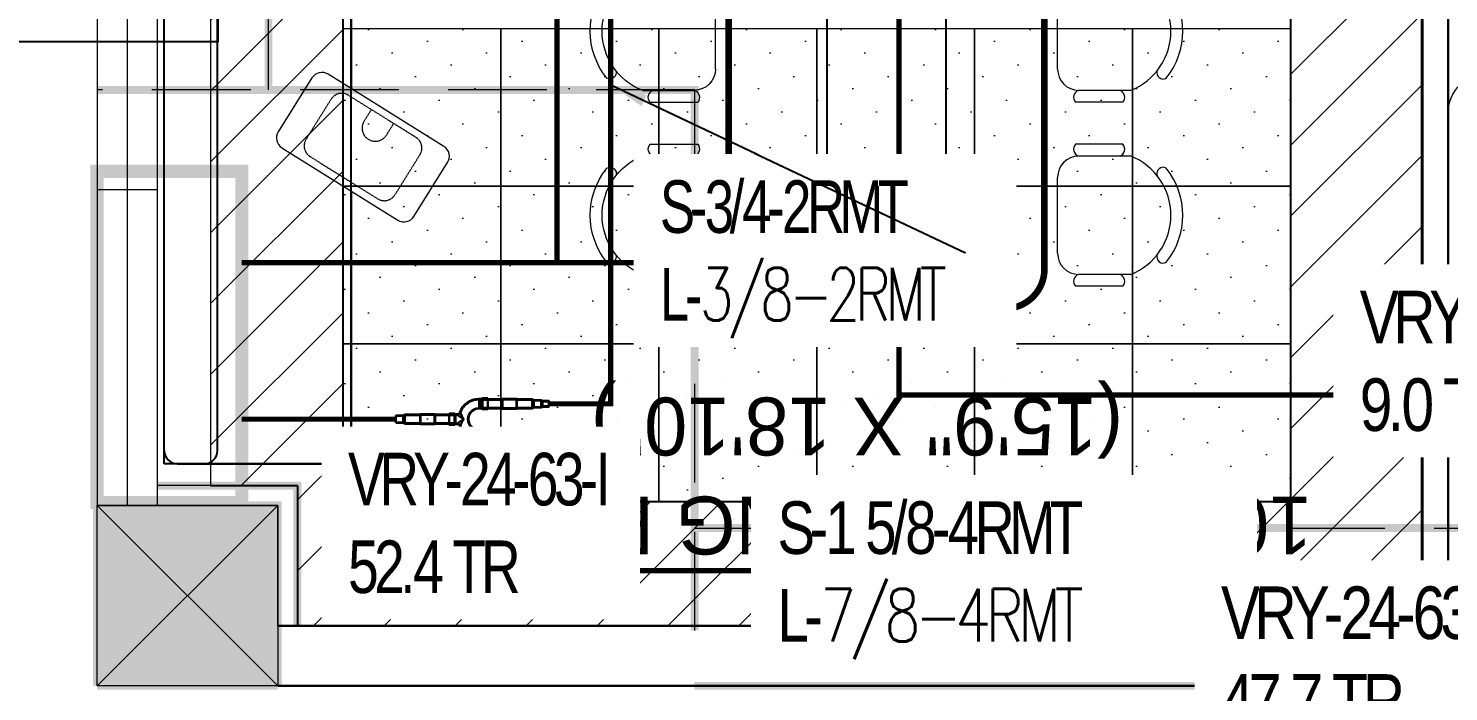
# Model space of a CAD drawing. Header units: millimetres. Extents: x 148480 to 578986, y 39883 to 155062.
# Drawn here: x 226358 to 231754, y 112159 to 114682 of the extents above; entities that cross this region are included whole.
import ezdxf

# ---------------------------------------------------------------- set-up
doc = ezdxf.new("R2010")
doc.units = ezdxf.units.MM
for name, pattern in [('CENTER', [2, 1.25, -0.25, 0.25, -0.25]), ('CONTINOUS', [0]), ('HIDDEN', [0.375, 0.25, -0.125]), ('Steelcase Hidden Line', [2.976562, 1.984375, -0.992188])]:
    doc.linetypes.add(name, pattern=pattern)
for name, color, linetype in [('001-TEXT', 250, 'Continuous'), ('ceilings', 253, 'Continuous'), ('CEN', 252, 'CENTER'), ('CONC-WALL', 1, 'Continuous'), ('Hatch 01_UC', 7, 'Continuous'), ('HVAC TEXT', 7, 'Continuous'), ('I - MODULAR', 44, 'Continuous'), ('Layer2', 4, 'Continuous'), ('Layer4', 6, 'Continuous'), ('M HVAC DRAIN PIPE', 30, 'Continuous'), ('M-HVAC VRV PIPE', 4, 'Continuous'), ('M-HVAC-TEXT', 7, 'Continuous'), ('PCE-HVACTEXT', 7, 'Continuous')]:
    doc.layers.add(name, color=color, linetype=linetype)
for name, color, linetype, lineweight in [('AI-FURN', 7, 'Continuous', 20), ('I-FURN', 30, 'Continuous', 5), ('I-PART-GYP', 6, 'Continuous', 30), ('ID-FURNITURE', 54, 'Continuous', 15), ('P-PIPE-IDEN', 7, 'Continuous', 9), ('Q-CASE', 31, 'Continuous', 5), ('vrv text', 90, 'Continuous', 30)]:
    doc.layers.add(name, color=color, linetype=linetype, lineweight=lineweight)
doc.layers.add('glass', color=7, linetype='Continuous', lineweight=0, true_color=0x0000d6)
doc.styles.add('Arial_2', font='arial.ttf', dxfattribs={"height": 75})
doc.styles.add('Herbalife_Third Floor - Furniture Layout - 210201$0$CG', font='GOTHIC.TTF')
doc.styles.add('romans', font='stylu.ttf', dxfattribs={"height": 125})
doc.styles.add('rs', font='romans.shx', dxfattribs={"width": 0.75})
doc.dimstyles.new('GLAZ ALU', dxfattribs={"dimscale": 100, "dimtxt": 2, "dimasz": 1.4, "dimexe": 0.8, "dimexo": 0.8, "dimgap": 0.75, "dimtad": 1, "dimdec": 0, "dimzin": 0, "dimdsep": 46, "dimtxsty": 'rs', "dimcen": 0.09, "dimclrd": 8, "dimclre": 8, "dimclrt": 2, "dimadec": 0, "dimazin": 0, "dimtfac": 1, "dimtdec": 0, "dimtmove": 0, "dimatfit": 3, "dimfxl": 1, "dimtolj": 1, "dimtzin": 0, "dimarcsym": 0})

# ---------------------------------------------------------------- blocks, each defined once
blk = doc.blocks.new('CHAIR 13')
at = {"layer": 'ID-FURNITURE', "color": 8}
for p, q in [((-248.5, 270), (-67.5, 270)), ((-277.9, 225), (-81, 225)), ((0, 144), (0, -144)), ((-277.9, -225), (-81, -225)), ((-248.5, -270), (-67.5, -270))]:
    blk.add_line(p, q, dxfattribs=at)
for centre, radius, start, end in [((-226.6, 251.5), 28.6, 139.8035, 247.8585), ((-89.4, 251.5), 28.6, 292.1415, 40.1965), ((-188.7, 0), 242, 111.6314, 248.3686), ((-81, 144), 81, 360, 90), ((-188.7, 0), 287, 141.456, 218.544), ((-401.1, 158.4), 23.7, 339.0298, 121.3377), ((-400.8, -158.6), 23.7, 238.6623, 20.9702), ((-81, -144), 81, 270, 360), ((-226.6, -251.5), 28.6, 112.1415, 220.1965), ((-89.4, -251.5), 28.6, 319.8035, 67.8585)]:
    blk.add_arc(centre, radius, start, end, dxfattribs=at)
blk = doc.blocks.new('*U185')
at = {"layer": 'AI-FURN', "rotation": 90}
blk.add_blockref('CHAIR 13', (4.7, 0), dxfattribs=at)
blk = doc.blocks.new('GFC1')
at = {"layer": 'Hatch 01_UC', "linetype": 'Continuous'}
h = blk.add_hatch(color=8, dxfattribs=at)
h.dxf.hatch_style = 1
h.paths.add_polyline_path([(299937.2, 113167.5), (299250.9, 113167.5), (299250.9, 113853.7), (299937.2, 113853.7)])
at = {"layer": 'CEN', "color": 8, "linetype": 'Continuous', "lineweight": 0}
for p, q in [((299250.9, 113167.5), (299250.9, 113853.7)), ((299250.9, 113853.7), (299937.2, 113853.7)), ((299250.9, 113853.7), (299937.2, 113167.5)), ((299937.2, 113853.7), (299250.9, 113167.5)), ((299250.9, 113167.5), (299250.9, 113853.7)), ((299250.9, 113853.7), (299937.2, 113853.7)), ((299250.9, 113853.7), (299937.2, 113167.5)), ((299937.2, 113853.7), (299250.9, 113167.5)), ((299937.2, 113853.7), (299937.2, 113167.5)), ((299937.2, 113853.7), (299937.2, 113167.5)), ((299937.2, 113167.5), (299250.9, 113167.5)), ((299937.2, 113167.5), (299250.9, 113167.5))]:
    blk.add_line(p, q, dxfattribs=at)
at = {"layer": 'CEN', "color": 8, "linetype": 'HIDDEN', "lineweight": 0, "ltscale": 1500}
for p, q in [((301519.9, 113767.5), (309059.6, 113767.5)), ((301519.9, 113167.5), (309059.6, 113167.5))]:
    blk.add_line(p, q, dxfattribs=at)
for points in [[(299902.2, 115433.7), (299902.1, 121385.2)], [(301522.1, 113378.1), (301522.1, 115433.7), (299252.2, 115433.7)]]:
    blk.add_lwpolyline(points, dxfattribs=at)
at = {"layer": 'CEN', "color": 8, "linetype": 'Continuous', "lineweight": 0}
for points in [[(300012.2, 113396.2), (300012.2, 113928.7), (299479.7, 113928.7)], [(299937.2, 113396.2), (299937.2, 113853.7), (299479.7, 113853.7)]]:
    blk.add_lwpolyline(points, dxfattribs=at)
at = {"layer": 'CONC-WALL', "color": 8, "linetype": 'Continuous', "lineweight": 30}
for p, q in [((304385.1, 113396.2), (299937.2, 113396.2)), ((304385.1, 113396.2), (299937.2, 113396.2)), ((304185.1, 113167.5), (299937.2, 113167.5)), ((304185.1, 113167.5), (299937.2, 113167.5)), ((304185.1, 111636.8), (304185.1, 113167.5)), ((304385.1, 111666.2), (304385.1, 113167.5))]:
    blk.add_line(p, q, dxfattribs=at)
blk.add_lwpolyline([(304385.1, 113396.2), (307490.1, 113396.2), (307490.1, 113167.5), (304385.1, 113167.5)], dxfattribs=at)
at = {"layer": 'glass', "color": 8, "linetype": 'Continuous'}
for p, q in [((299250.9, 122978.3), (299250.9, 113853.7)), ((299365.3, 122978.3), (299365.3, 113853.7)), ((299479.7, 122978.3), (299479.7, 113853.7)), ((299479.7, 115053.7), (299250.9, 115053.7)), ((299479.7, 113853.7), (299250.9, 113853.7))]:
    blk.add_line(p, q, dxfattribs=at)
at = {"layer": 'I - MODULAR', "color": 8, "linetype": 'Continuous'}
for p, q in [((299505.6, 114062.2), (299505.6, 118912.3)), ((299505.6, 114011.4), (299505.6, 118912.3)), ((299708.8, 114062.2), (299708.8, 118912.3)), ((300216.8, 114062.2), (300216.8, 118912.3)), ((300216.8, 117013.8), (300216.8, 115438.4)), ((300216.8, 115049), (300216.8, 114011.4)), ((300216.8, 114011.4), (299505.6, 114011.4)), ((299556.4, 114011.4), (299658, 114011.4)), ((299658, 114011.4), (300166, 114011.4))]:
    blk.add_line(p, q, dxfattribs=at)
at = {"layer": 'I - MODULAR', "color": 8, "const_width": 25}
blk.add_lwpolyline([(302850.9, 118001.8), (302850.9, 114752.3, -0.414214), (302700.9, 114602.3), (301800.9, 114602.3, -0.414214), (301650.9, 114752.3), (301650.9, 118001.8, -0.414214), (301800.9, 118151.8), (302700.9, 118151.8, -0.414214)], format="xyb", close=True, dxfattribs=at)
at = {"layer": 'I - MODULAR', "color": 8}
blk.add_lwpolyline([(302475.9, 117832.3), (302475.9, 114977.3), (302025.9, 114977.3), (302025.9, 117832.3)], close=True, dxfattribs=at)
at = {"layer": 'I - MODULAR', "color": 8, "linetype": 'Continuous'}
for centre, start, end in [((299556.4, 114062.2), 180, 270), ((299658, 114062.2), 270, 0)]:
    blk.add_arc(centre, 50.8, start, end, dxfattribs=at)
at = {"layer": 'I-FURN', "color": 8}
for p, q in [((300568.8, 115218.4), (300128.6, 115493.5)), ((300067.4, 115479.3), (299939.5, 115274.7)), ((299953.6, 115213.4), (300393.8, 114938.4)), ((300455.1, 114952.5), (300582.9, 115157.2))]:
    blk.add_line(p, q, dxfattribs=at)
at = {"layer": 'I-FURN', "color": 8, "linetype": 'Steelcase Hidden Line'}
for p, q in [((300140.3, 115398.2), (300045, 115245.8)), ((300462.9, 115252.8), (300205.9, 115413.4)), ((300265.6, 115314.9), (300293.1, 115358.9)), ((300378, 115305.9), (300350.4, 115261.8)), ((300060.2, 115180.2), (300317.2, 115019.6)), ((300382.8, 115034.7), (300478.1, 115187.2))]:
    blk.add_line(p, q, dxfattribs=at)
at = {"layer": 'I-FURN', "color": 8}
for centre, radius, start, end in [((300105.1, 115455.8), 44.4, 58, 148), ((299977.2, 115251.1), 44.4, 148, 238), ((300545.2, 115180.7), 44.5, 328, 58), ((300417.4, 114976.1), 44.4, 238, 328)]:
    blk.add_arc(centre, radius, start, end, dxfattribs=at)
at = {"layer": 'I-FURN', "color": 8, "linetype": 'Steelcase Hidden Line'}
for centre, radius, start, end in [((300180.7, 115373), 47.6, 58, 148), ((300308, 115288.3), 50, 148, 328), ((300085.4, 115220.6), 47.6, 148, 238), ((300437.7, 115212.4), 47.6, 328, 58), ((300342.4, 115060), 47.6, 238, 328)]:
    blk.add_arc(centre, radius, start, end, dxfattribs=at)
at = {"layer": 'I-PART-GYP', "color": 8, "linetype": 'CONTINOUS'}
for points in [[(304285.1, 113396.2), (304285.1, 118050.8)], [(304385.1, 118050.8), (304385.1, 113396.2)]]:
    blk.add_lwpolyline(points, dxfattribs=at)
at = {"layer": 'ID-FURNITURE', "color": 8}
blk.add_lwpolyline([(304535.1, 115496.2), (306035.1, 115496.2, -0.414214), (306185.1, 115346.2), (306185.1, 114746.2, -0.414214), (306035.1, 114596.2), (304535.1, 114596.2, -0.414214), (304385.1, 114746.2), (304385.1, 115346.2, -0.414214)], format="xyb", close=True, dxfattribs=at)
at = {"layer": 'Q-CASE', "color": 8}
blk.add_arc((300166, 114062.2), 50.8, 270, 0, dxfattribs=at)
at = {"layer": 'ID-FURNITURE', "color": 8, "xscale": -1, "rotation": 270}
for p in [(301600.9, 115652.3), (301600.9, 114952.3)]:
    blk.add_blockref('*U185', p, dxfattribs=at)
at = {"layer": 'ID-FURNITURE', "color": 8, "rotation": 89.99999999999999}
for p in [(302900.9, 115652.3), (302900.9, 114952.3)]:
    blk.add_blockref('*U185', p, dxfattribs=at)
at = {"layer": '001-TEXT', "color": 8, "style": 'Herbalife_Third Floor - Furniture Layout - 210201$0$CG'}
for s, p in [('(15\'9" X 18\'10")', (303149.7, 114263.6)), ('10 PAX MEETING ROOM', (303868.4, 113887.2))]:
    blk.add_text(s, height=220, rotation=180, dxfattribs=at).set_placement(p)
blk = doc.blocks.new('GRID')
at = {"layer": 'ceilings', "lineweight": 5}
h = blk.add_hatch(dxfattribs=at)
h.set_pattern_fill('DOTS', color=8, scale=80, angle=45)
h.paths.add_polyline_path([(56229.9, 61282.6), (56229.9, 61882.6), (56829.9, 61882.6), (56829.9, 61282.6)])
at = {"layer": 'ceilings', "color": 8, "lineweight": 5}
blk.add_lwpolyline([(56229.9, 61282.6), (56229.9, 61882.6), (56829.9, 61882.6), (56829.9, 61282.6)], close=True, dxfattribs=at)
blk = doc.blocks.new('celling')
at = {"layer": 'Hatch 01_UC', "linetype": 'Continuous', "lineweight": 0, "transparency": 33554597}
h = blk.add_hatch(dxfattribs=at)
h.set_pattern_fill('ANSI31', color=8, scale=60, angle=180)
h.set_pattern_definition([(225, (458174.37, 85859.37), (134.70384, -134.70384), [])])
h.paths.add_polyline_path([(309955.5, 60835), (309955.5, 65635), (313555.5, 65635), (313555.5, 60835)], flags=16)
h.paths.add_polyline_path([(309452.7, 60894.6), (309452.7, 66107.9), (314058.2, 66107.9), (314058.2, 60362.1), (309785.2, 60362.1), (309785.2, 60894.6)])
at = {"layer": 'ceilings', "color": 116, "linetype": 'Continuous', "true_color": 0x136734}
blk.add_lwpolyline([(313555.5, 60835), (309955.5, 60835), (309955.5, 65635), (313555.5, 65635)], close=True, dxfattribs=at)
at = {"layer": 'Hatch 01_UC', "color": 8, "linetype": 'Continuous', "lineweight": 0}
for points in [[(314058.2, 60362.1), (309785.2, 60362.1), (309785.2, 60894.6), (309452.7, 60894.6), (309452.7, 66107.9), (314058.2, 66107.9)], [(313555.5, 60835), (309955.5, 60835), (309955.5, 65635), (313555.5, 65635)]]:
    blk.add_lwpolyline(points, close=True, dxfattribs=at)
at = {"layer": 'ceilings', "rotation": 270}
for p in [(248672.9, 118864.8), (249272.9, 118864.8), (249872.9, 118864.8), (250472.9, 118864.8), (251072.9, 118864.8), (251672.9, 118864.8), (248672.9, 118264.8), (249272.9, 118264.8), (249872.9, 118264.8), (250472.9, 118264.8), (251072.9, 118264.8), (251672.9, 118264.8), (248672.9, 117664.8), (249272.9, 117664.8), (249872.9, 117664.8), (250472.9, 117664.8), (251072.9, 117664.8), (251672.9, 117664.8)]:
    blk.add_blockref('GRID', p, dxfattribs=at)
blk = doc.blocks.new('BEAM')
at = {"layer": 'CEN', "color": 11, "linetype": 'HIDDEN', "lineweight": 0, "ltscale": 1500, "const_width": 30}
for points in [[(359902.2, 115433.7), (359902.1, 121385.2)], [(361522.1, 113378.1), (361522.1, 115433.7), (359252.2, 115433.7)], [(361519.9, 113767.5), (369059.6, 113767.5)], [(361519.9, 113167.5), (369059.6, 113167.5)]]:
    blk.add_lwpolyline(points, dxfattribs=at)
at = {"layer": 'CEN', "color": 11, "linetype": 'Continuous', "lineweight": 0, "const_width": 30}
for points in [[(360012.2, 113396.2), (360012.2, 113928.7), (359479.7, 113928.7)], [(359937.2, 113853.7), (359250.9, 113167.5)], [(359250.9, 113853.7), (359937.2, 113167.5)], [(359250.9, 113853.7), (359937.2, 113853.7)], [(359250.9, 113167.5), (359250.9, 113853.7)], [(359937.2, 113853.7), (359250.9, 113167.5)], [(359250.9, 113853.7), (359937.2, 113167.5)], [(359250.9, 113853.7), (359937.2, 113853.7)], [(359250.9, 113167.5), (359250.9, 113853.7)], [(359937.2, 113396.2), (359937.2, 113853.7), (359479.7, 113853.7)], [(359937.2, 113853.7), (359937.2, 113167.5)], [(359937.2, 113853.7), (359937.2, 113167.5)], [(359937.2, 113167.5), (359250.9, 113167.5)], [(359937.2, 113167.5), (359250.9, 113167.5)]]:
    blk.add_lwpolyline(points, dxfattribs=at)
blk = doc.blocks.new('BEE')
at = {"layer": 'M-HVAC VRV PIPE', "linetype": 'Continuous'}
blk.add_blockref('BEAM', (0, 0), dxfattribs=at)
blk = doc.blocks.new('zw$4E06')
at = {"layer": 'vrv text'}
for points in [[(-121.1, 47.1), (-125.2, 47.1, 0.219765), (-200.2, 8.6), (-201.3, 7.2), (-202.6, 5.5), (-203.7, 4), (-204.8, 2.4, 0.042815), (-212.3, -11.4), (-213.2, -13.1), (-214, -14.9), (-214.7, -16.9), (-215.5, -18.7), (-216, -20.6), (-216.2, -21.1), (-216.5, -21.9), (-216.8, -22.4), (-217.1, -23), (-217.3, -23.6), (-218.4, -25.2), (-218.7, -25.5), (-219.1, -26.1), (-219.7, -26.5), (-220.2, -27), (-220.4, -27.4), (-221, -27.8), (-221.5, -28.3), (-222.1, -28.5), (-222.4, -28.9), (-223, -29.2), (-223.6, -29.4)], [(-121.1, 50.2), (-123.4, 50.2, 0.309599), (-218.4, -17.7), (-219.1, -19.5)], [(-121.1, 3.6), (-124.1, 3.6, 0.392074), (-177.9, -51.8), (-178.1, -53.3), (-177.9, -54.6, 0.393328), (-124.1, -110.1), (-121.1, -110.1)], [(-121.1, 0.5), (-122.6, 0.5), (-123.9, 0.4, 0.390764), (-175, -51.8), (-175, -54.6, 0.390298), (-123.9, -107), (-121.1, -107)], [(-231.4, -31.6), (-231.1, -31.8, 0.021844), (-210.1, -47.1), (-199.6, -53.3), (-205.4, -43)], [(-205.4, -63.6), (-199.6, -53.3), (-210, -59.8, 0.03043), (-231.1, -74.8), (-231.4, -75)], [(-121.1, -153.7), (-123.2, -153.7, -0.308139), (-215.5, -87.9), (-216, -86), (-216.2, -85.3), (-216.5, -84.9), (-216.8, -84.2), (-217.1, -83.6), (-217.3, -83.1), (-217.7, -82.6), (-218, -82), (-218.4, -81.6), (-218.7, -81.1), (-219.1, -80.5), (-219.7, -80.2), (-220.2, -79.8), (-220.4, -79.2), (-221, -78.7), (-221.5, -78.5), (-222.1, -78.1), (-222.4, -77.6, 0.112916), (-230.1, -75.2), (-230.7, -75), (-231.4, -75)], [(-121.1, -156.8), (-123.4, -156.8, -0.307918), (-218.4, -89), (-219.1, -87.1), (-219.1, -86.6), (-219.3, -86), (-219.7, -85.7), (-219.9, -85.1), (-220.2, -84.8), (-220.2, -84.2), (-220.6, -83.8), (-221, -83.5), (-221.2, -82.9), (-221.5, -82.7), (-221.9, -82.2), (-222.3, -81.8), (-222.6, -81.6), (-223, -81.3), (-223.3, -80.9), (-223.7, -80.7), (-224.3, -80.3), (-224.6, -80), (-225.2, -79.8), (-225.4, -79.6), (-225.9, -79.4), (-226.5, -79.2), (-226.8, -79), (-227.4, -78.7), (-228.5, -78.7), (-228.9, -78.5), (-229.4, -78.3), (-230.4, -78.3), (-230.9, -78.1), (-231.4, -78.1)]]:
    blk.add_lwpolyline(points, format="xyb", dxfattribs=at)
for points in [[(-206.3, -0.2), (-208.7, 2)], [(-202.4, 5.5), (-204.6, 7.7)], [(-198.3, 10.7), (-200.6, 13.1)], [(-193.9, 15.8), (-196, 17.8)], [(-189.2, 20.4), (-191.4, 22.8)], [(-184, 24.8), (-186.4, 27.2)], [(-178.9, 28.9), (-181.1, 31.2)], [(-173, 32.5), (-175.2, 34.8)], [(-167.1, 36), (-169.3, 38.2)], [(-160.7, 38.8), (-163.1, 41.3)], [(-153.9, 41.7), (-156.3, 43.9)], [(-146.7, 43.7), (-149.1, 46.3)], [(-139, 45.4), (-141.6, 48.1)], [(-130.5, 46.5), (-133.4, 49.4)], [(-130.5, -0.5), (-133.3, 2.2)], [(-122.1, 0.4), (-125, 3.5)], [(-121.7, 47.1), (-124.8, 50.2)], [(-76.5, 50.2), (-76.5, 53.3), (-103.7, 53.3), (-109, 50.2), (-121.1, 50.2)], [(-102.8, 50.2), (-108.1, 47.1), (-121.1, 47.1)], [(-121.1, 3.5), (-121.1, 47.1)], [(-121.1, 3.5), (-108.1, 3.5), (-102.8, 0.4), (-76.5, 0.4), (-76.5, -2.8), (-103.7, -2.8), (-109, 0.4), (-121.1, 0.4)], [(-112.7, 0.4), (-115.8, 3.5)], [(-112.1, 47.1), (-115.3, 50.2)], [(-108.1, 3.5), (-108.1, 47.1)], [(-104.8, 49.1), (-107, 51.3)], [(-100, -2.8), (-103.9, 0.9)], [(-103, 1.7), (-103, 48.5)], [(-102.8, 50.2), (-102.8, 39.7)], [(-76.5, 0.4), (-76.5, 50.2), (-102.8, 50.2), (-102.8, 0.4)], [(-102.8, 47.2), (-102.8, 0.2)], [(-102.8, 45.4), (-102.8, 2.7)], [(-102.6, 48.4), (-5, 48.4), (-2.6, 50), (0, 50)], [(-102.6, 1.5), (-102.6, 48.4)], [(0.2, 47.2), (-1.8, 47.2), (-4.2, 45.9), (-102.6, 45.9)], [(-4.2, 45.9), (-4.2, 4.2), (-102.6, 4.2)], [(0, 0), (-2.6, 0), (-5, 1.5), (-102.6, 1.5)], [(-96.5, 50.2), (-99.6, 53.3)], [(-90.8, -2.8), (-93.9, 0.4)], [(-87.1, 50.2), (-90.3, 53.3)], [(-81.2, -2.8), (-84.4, 0.4)], [(-77.8, 50.2), (-80.9, 53.3)], [(-76.5, 50.2), (-76.5, 39.7)], [(-25.5, 45.9), (-33.3, 45.9)], [(-25.5, 4.2), (-33.3, 4.2)], [(-4.2, 4.2), (-1.8, 2.7)], [(-1.8, 47.2), (-1.8, 2.7), (0, 2.7)], [(151.5, 48.4), (72.8, 48.4), (70.2, 50), (-0.9, 50)], [(69.7, 2.7), (-0.7, 2.7)], [(0, 47.2), (69.7, 47.2), (71.9, 45.9), (150.7, 45.9), (157.9, 41.6), (196.1, 41.6), (203.3, 37.7), (203.3, 12.7), (196.1, 8.5), (157.9, 8.5), (150.7, 4.2), (71.9, 4.2), (69.7, 2.7)], [(0, 0), (70.2, 0)], [(69.7, 47.2), (69.7, 2.7)], [(70.2, 0), (72.8, 1.5), (151.5, 1.5), (158.7, 5.7), (196.1, 5.7), (203.3, 9.9), (235.9, 9.9), (235.9, 40.3), (203.3, 40.3), (196.1, 44.3)], [(71.9, 45.9), (71.9, 4.2)], [(93.4, 45.9), (101.1, 45.9)], [(93.4, 4.2), (101.1, 4.2)], [(150.7, 45.9), (150.7, 4.2)], [(158.7, 44.3), (151.5, 48.4)], [(157.9, 41.6), (157.9, 8.5)], [(196.1, 44.3), (158.7, 44.3)], [(196.1, 41.6), (196.1, 8.5)], [(203.3, 37.7), (235.9, 37.7)], [(203.3, 12.7), (235.9, 12.7)], [(-500.2, -74.1), (-500.2, -32.3), (-507.4, -36.8), (-545.4, -36.8), (-545.4, -34)], [(-545.4, -34), (-507.9, -34)], [(-545.4, -36.8), (-545.4, -69.9)], [(-545.4, -69.9), (-507.4, -69.9), (-500.2, -74.1), (-421.4, -74.1)], [(-545.4, -72.6), (-545.4, -69.9)], [(-507.9, -34), (-500.8, -29.8)], [(-507.4, -36.8), (-507.4, -69.9)], [(-500.8, -29.8), (-422.1, -29.8)], [(-349.3, -31.1), (-419, -31.1), (-421.4, -32.3), (-500.2, -32.3)], [(-442.7, -32.3), (-450.4, -32.3)], [(-422.1, -29.8), (-419.5, -28.3)], [(-421.4, -32.3), (-421.4, -74.1), (-419, -75.6)], [(-419.5, -28.3), (-348.4, -28.3)], [(-419, -31.1), (-419, -75.6), (-348.5, -75.6)], [(-349.5, -31.1), (-347.5, -31.1), (-345.2, -32.3), (-246.7, -32.3)], [(-246.7, -29.8), (-344.3, -29.8), (-346.9, -28.3), (-349.3, -28.3)], [(-347.5, -31.1), (-347.5, -75.6), (-349.3, -75.6)], [(-345.2, -32.3), (-345.2, -74.1), (-246.7, -74.1)], [(-323.7, -32.3), (-316, -32.3)], [(-240.6, -28.5), (-246.2, -25.2), (-273.2, -25.2), (-273.2, -28.5), (-246.9, -28.5), (-241.6, -31.6)], [(-272.1, -28.5), (-273.2, -27.4)], [(-273.2, -28.5), (-273.2, -41)], [(-273.2, -78.1), (-273.2, -28.5)], [(-262.7, -28.5), (-265.8, -25.2)], [(-253.1, -28.5), (-256.4, -25.2)], [(-240.8, -31.6), (-247.1, -25.2)], [(-246.9, -75.6), (-246.9, -28.3), (-246.9, -75.6)], [(-246.9, -28.5), (-246.9, -41)], [(-246.9, -78.1), (-246.9, -28.5)], [(-246.7, -76.7), (-246.7, -29.8)], [(-246.7, -76.8), (-246.7, -29.8)], [(-241.6, -75), (-241.6, -31.6)], [(-241.6, -31.6), (-231.4, -31.6)], [(-240.6, -28.5), (-231.4, -28.5)], [(-231.3, -31.6), (-234.4, -28.5)], [(-231.4, -28.5), (-229.8, -28.5), (-229.4, -28.3), (-228.9, -28.3), (-228.5, -28.1), (-227.8, -27.9), (-227.4, -27.8), (-226.8, -27.6), (-226.5, -27.4), (-225.9, -27.4), (-225.4, -27), (-225.2, -26.8), (-224.6, -26.5), (-224.3, -26.3), (-223.7, -26.1), (-223, -25.4), (-222.6, -25.2), (-222.3, -24.6), (-221.9, -24.3), (-221.5, -24.1), (-221.2, -23.6), (-221, -23.2), (-220.6, -22.8), (-220.2, -22.3), (-220.2, -22.1), (-219.9, -21.5), (-219.7, -21.1), (-219.3, -20.6), (-219.1, -20), (-219.1, -19.7)], [(-228.9, -31.4), (-229.6, -31.6), (-231.4, -31.6)], [(-223.9, -29.6), (-226.1, -27.4)], [(-218.6, -25.4), (-221, -23.2)], [(-215.5, -19), (-218, -16.8)], [(-216, -21), (-216, -20.6)], [(-212.9, -12.5), (-215.1, -10.1)], [(-209.7, -6.3), (-211.9, -3.9)], [(-174.5, -60.1), (-177.9, -56.6)], [(-174.8, -50.4), (-177.6, -47.6)], [(-173.7, -42.1), (-176.3, -39.5)], [(-171.1, -73), (-176.1, -68)], [(-171.7, -34.8), (-174.1, -32.3)], [(-168.8, -28.3), (-171, -25.9)], [(-165.1, -22.4), (-167.5, -20.2)], [(-160.9, -17.3), (-163.3, -15.1)], [(-156.3, -12.7), (-158.3, -10.5)], [(-150.7, -8.5), (-153.1, -6.3)], [(-144.7, -5.1), (-147.1, -2.8)], [(-138.3, -2.4), (-140.6, 0)], [(-507.9, -72.6), (-545.4, -72.6)], [(-500.8, -76.8), (-507.9, -72.6)], [(-422.1, -76.8), (-500.8, -76.8)], [(-442.7, -74.1), (-450.4, -74.1)], [(-419.5, -78.1), (-422.1, -76.8)], [(-349.3, -78.1), (-419.5, -78.1)], [(-349.3, -78.1), (-346.9, -78.1)], [(-345.2, -74.1), (-347.5, -75.6)], [(-346.9, -78.1), (-344.3, -76.8)], [(-344.3, -76.8), (-246.7, -76.8)], [(-323.7, -74.1), (-316, -74.1)], [(-231.4, -75), (-241.6, -75), (-246.9, -78.1), (-273.2, -78.1), (-273.2, -81.4), (-246.2, -81.4), (-240.6, -78.1), (-231.4, -78.1)], [(-266.4, -81.4), (-269.3, -78.1)], [(-256.8, -81.4), (-259.9, -78.1)], [(-247.4, -81.4), (-250.6, -78.1)], [(-241, -78.5), (-243.2, -76.1)], [(-231.6, -78.1), (-235, -75)], [(-217.3, -83.3), (-223.3, -77.2)], [(-210, -99.8), (-216.5, -93.4)], [(-216, -86), (-216, -85.8)], [(-183.3, -136.2), (-204.1, -115.4)], [(-153.1, -100.4), (-168, -85.3)], [(-161.2, -148.9), (-167.7, -142.3)], [(-124.7, -110.1), (-127.9, -106.6)], [(-76.5, -107), (-76.5, -103.9), (-103.7, -103.9), (-109, -107), (-121.1, -107)], [(-121.1, -153.7), (-121.1, -110.1), (-108.1, -110.1), (-102.8, -107), (-76.5, -107)], [(-115.1, -110.1), (-118.2, -107)], [(-106.6, -109.2), (-109, -107)], [(-108.1, -153.7), (-108.1, -110.1)], [(-103, -108.1), (-5.3, -108.1), (-2.9, -106.4), (-0.4, -106.4)], [(-103, -155), (-103, -108.1)], [(-0.2, -109.4), (-2.2, -109.4), (-4.6, -110.5), (-103, -110.5)], [(-4.6, -110.5), (-4.6, -152.4), (-103, -152.4)], [(-102.8, -107), (-102.8, -118.2)], [(-102.8, -156.8), (-102.8, -107)], [(-102.8, -156.8), (-102.8, -109.9)], [(-99.4, -107), (-102.4, -103.9)], [(-90.1, -107), (-93.2, -103.9)], [(-80.5, -107), (-83.6, -103.9)], [(-76.5, -107), (-76.5, -118.2)], [(-76.5, -156.8), (-76.5, -107)], [(-26.1, -110.5), (-33.6, -110.5)], [(-2.2, -153.7), (-2.2, -109.4)], [(151.1, -108.1), (72.4, -108.1), (69.8, -106.4), (-1.3, -106.4)], [(-0.4, -109.4), (69.3, -109.4), (71.5, -110.5), (150.4, -110.5)], [(69.3, -109.4), (69.3, -153.7)], [(71.5, -110.5), (71.5, -152.4)], [(93, -110.5), (100.7, -110.5)], [(150.4, -110.5), (150.4, -152.4)], [(150.4, -110.5), (157.5, -114.9), (195.8, -114.9), (202.9, -118.9), (202.9, -143.9), (195.8, -148.2)], [(158.3, -112.1), (151.1, -108.1)], [(157.5, -114.9), (157.5, -148.2)], [(195.8, -112.1), (158.3, -112.1)], [(195.8, -112.1), (202.9, -116.2), (235.3, -116.2), (235.3, -146.5), (202.9, -146.5), (195.8, -150.7)], [(195.8, -114.9), (195.8, -148.2)], [(202.9, -118.9), (235.3, -118.9)], [(202.9, -143.9), (235.3, -143.9)], [(-146.9, -153.5), (-151.5, -148.9)], [(-135.3, -155.9), (-139, -152)], [(-124.8, -156.8), (-128.1, -153.3)], [(-109, -156.8), (-103.7, -159.9), (-76.5, -159.9), (-76.5, -156.8), (-102.8, -156.8), (-108.1, -153.7), (-121.1, -153.7)], [(-121.1, -156.8), (-109, -156.8)], [(-115.4, -156.8), (-118.4, -153.7)], [(-102.8, -159.9), (-109.2, -153.7)], [(-5.3, -155), (-103, -155)], [(-93.4, -159.9), (-96.5, -156.8)], [(-84, -159.9), (-87.1, -156.8)], [(-76.5, -158.1), (-77.8, -156.8)], [(-26.1, -152.4), (-33.6, -152.4)], [(-2.9, -156.5), (-5.3, -155)], [(-4.6, -152.4), (-2.2, -153.7), (-0.4, -153.7)], [(-0.4, -156.5), (-2.9, -156.5)], [(69.3, -153.7), (-1.1, -153.7)], [(-0.4, -156.5), (69.8, -156.5)], [(195.8, -148.2), (157.5, -148.2), (150.4, -152.4), (71.5, -152.4), (69.3, -153.7)], [(69.8, -156.5), (72.4, -155)], [(72.4, -155), (151.1, -155), (158.3, -150.7), (195.8, -150.7)], [(93, -152.4), (100.7, -152.4)]]:
    blk.add_lwpolyline(points, dxfattribs=at)
for points in [[(-223.6, -29.4), (-225.2, -30.8), (-226.7, -30.6), (-228.9, -31.4)], [(-205.4, -43), (-209.5, -36), (-212.2, -28.2), (-216, -21)], [(-216, -85.8), (-212.5, -78.4), (-209.1, -70.9), (-205.4, -63.6)]]:
    blk.add_open_spline(points, degree=3, dxfattribs=at)

msp = doc.modelspace()

# ---------------------------------------------------------------- block references
at = {"layer": 'Layer4', "linetype": 'Continuous', "rotation": 360}
msp.add_blockref('GFC1', (-72632.4, -986), dxfattribs=at)

# ---------------------------------------------------------------- next in the draw order: linework, layer by layer
at = {"layer": 'HVAC TEXT'}
msp.add_lwpolyline([(223902, 116041.4), (227077.6, 116041.4), (227077.6, 114630.1), (223902, 114630.1)], close=True, dxfattribs=at)
at = {"layer": 'M HVAC DRAIN PIPE', "color": 30, "linetype": 'Continuous', "const_width": 20, "elevation": 0}
msp.add_lwpolyline([(228750.5, 120604.1), (228366.5, 120604.1), (228366.5, 113791)], dxfattribs=at)
at = {"layer": 'M HVAC DRAIN PIPE', "color": 30, "linetype": 'Continuous', "elevation": 0}
msp.add_lwpolyline([(229665.6, 114837.7, 20, 20, 0), (229665.6, 113287.3, 20, 20, 0), (233028.5, 113287, 20, 20, 0), (233028.5, 113461.5, 0, 0, 0)], format="xyseb", dxfattribs=at)
at = {"layer": 'M HVAC DRAIN PIPE', "color": 30, "linetype": 'Continuous', "const_width": 50}
msp.add_lwpolyline([(226618.5, 114137.8), (226618.5, 112878.3), (227168.5, 112878.3), (227168.5, 114137.8)], close=True, dxfattribs=at)
at = {"layer": 'M HVAC DRAIN PIPE', "color": 30, "linetype": 'Continuous', "const_width": 20}
msp.add_lwpolyline([(227168.5, 113791), (228366.5, 113791), (229665.6, 113791)], dxfattribs=at)
at = {"layer": 'M-HVAC VRV PIPE', "color": 150, "linetype": 'Continuous'}
msp.add_lwpolyline([(228335.7, 113253.9, 20, 20, 0), (228570.6, 113253.9, 20, 20, 0), (228570.6, 115679.9, 20, 20, 0), (228898.4, 115679.9, 0, 0, 0)], format="xyseb", dxfattribs=at)
at = {"layer": 'M-HVAC VRV PIPE', "color": 150, "linetype": 'Continuous', "const_width": 20}
for points in [[(227168.5, 113195.5), (227753.9, 113195.5)], [(228335.3, 113137.4), (228577.5, 113137.4), (228577.5, 112618.9), (231622.7, 112618.9)]]:
    msp.add_lwpolyline(points, dxfattribs=at)

# ---------------------------------------------------------------- next in the draw order: block references
at = {"layer": 'Hatch 01_UC', "color": 252, "linetype": 'Continuous', "true_color": 0x939598, "rotation": 360}
msp.add_blockref('celling', (-82402.2, 52046.6), dxfattribs=at)
at = {"layer": 'Layer2', "linetype": 'Continuous', "rotation": 360}
msp.add_blockref('BEE', (-132632.4, -986), dxfattribs=at)
at = {"layer": 'vrv text', "xscale": 0.7447286262668819, "yscale": 0.7447286262668819, "zscale": 0.7447286262668819, "rotation": 360}
for p in [(228160.1, 113235.2), (232028.9, 112658.7)]:
    msp.add_blockref('zw$4E06', p, dxfattribs=at)

# ---------------------------------------------------------------- next in the draw order: texts
at = {"layer": 'M-HVAC-TEXT', "insert": (230011.5, 113503.8, 0.9), "char_height": 200, "width": 1254.3, "attachment_point": 9, "style": 'romans', "bg_fill": 2}
msp.add_mtext('\\pxql;{\\W0.75;\\T0.75;\\C150;S-3/4-2RMT\\P\\pt1;L-\\Fromans.shx|c1;3/8-2RMT}', dxfattribs=at)
at = {"layer": 'P-PIPE-IDEN', "char_height": 200, "attachment_point": 1, "style": 'Arial_2', "bg_fill": 2}
for s, insert, width in [('{\\W0.8;\\T0.8;\\C1;VRY-8-19-I\\P9.0 TR}', (231416.7, 113684.1), 1071.865), ('{\\W0.75;\\T0.75;\\C1;VRY-24-63-I\\P52.4 TR}', (227572.3, 113067.5), 1008.82), ('{\\W0.8;\\T0.8;\\C1;VRY-24-63-I\\P47.7 TR}', (230889.4, 112559.3), 1162.132)]:
    msp.add_mtext(s, dxfattribs=dict(at, insert=insert, width=width))

# ---------------------------------------------------------------- next in the draw order: texts
at = {"layer": 'M-HVAC-TEXT', "insert": (230926.3, 112283), "char_height": 200, "width": 1722.283, "attachment_point": 9, "style": 'romans', "bg_fill": 2}
msp.add_mtext('\\pxql;{\\W0.8;\\T0.8;\\C150;S-1 5/8-4RMT\\P\\pt0.5;L-\\Fromans.shx|c1;7/8-4RMT}', dxfattribs=at)

# ---------------------------------------------------------------- next in the draw order: leaders
at = {"layer": 'PCE-HVACTEXT', "ltscale": 0.25}
msp.add_leader([(228570.6, 114466.9), (229918.7, 113827.5)], dimstyle='GLAZ ALU', override={"dimtad": 0, "dimclrd": 7, "dimclrt": 256, "dimfxl": 100, "dimfxlon": 1, "dimtfill": 1, "dimarcsym": 1}, dxfattribs=at)

doc.saveas('drawing.dxf')
